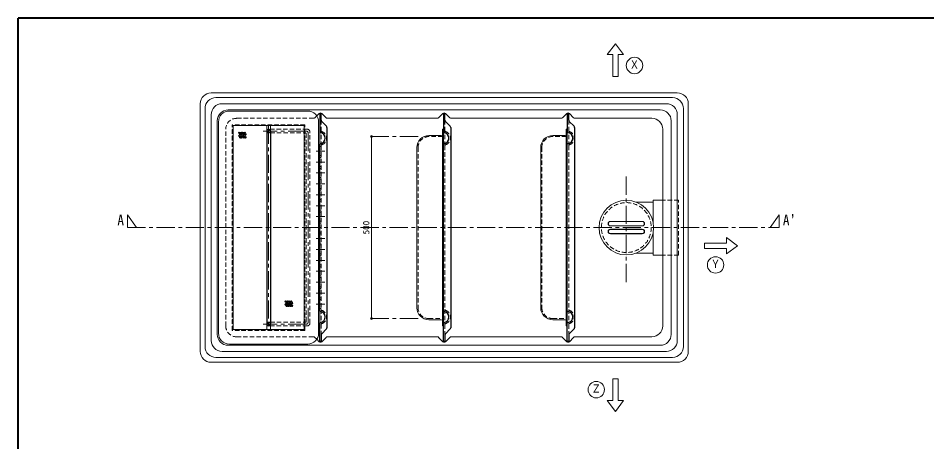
# Model space of a CAD drawing. Units: millimetres at full size, sheet at 1:10; details may follow other scales. Extents: x -2101 to 1949, y -1404 to 1406.
# Drawn here: x -2101 to 395, y 243 to 1406 of the extents above; entities that cross this region are included whole.
import ezdxf
from ezdxf.enums import TextEntityAlignment as Align

# ---------------------------------------------------------------- set-up
doc = ezdxf.new("R2010")
doc.units = ezdxf.units.MM
doc.header["$LTSCALE"] = 10
doc.header["$PDMODE"] = 32
doc.header["$PDSIZE"] = 5
doc.linetypes.add('CHAIN1', pattern=[8, 5, -1, 1, -1])
doc.linetypes.add('DASHED1', pattern=[1.8, 1.2, -0.6])
doc.layers.add('0-0____1', color=7, linetype='Continuous', lineweight=18)
doc.styles.add('ＭＳ ゴシック', font='')
doc.styles.get('ＭＳ ゴシック').set_extended_font_data('MS Gothic')

msp = doc.modelspace()

# ---------------------------------------------------------------- linework, layer by layer
at = {"layer": '0-0____1', "color": 1, "lineweight": 40}
for p in [(-2100.6, -1403.88), (1949.4, 1406.12)]:
    msp.add_line(p, (-2100.6, 1406.12), dxfattribs=at)
at = {"layer": '0-0____1', "color": 4, "lineweight": 9}
for p, q in [((-438.1, 1306.12), (-460.6, 1336.12)), ((-468.1, 1306.12), (-468.1, 1246.12)), ((-438.1, 1306.12), (-453.1, 1306.12)), ((-1557.39, 1187.9), (-303.81, 1187.9)), ((-1587.39, 504.33), (-1587.39, 1157.9)), ((-320.6, 1171.12), (-1540.6, 1171.12)), ((-1523.81, 1154.33), (-337.39, 1154.33)), ((-273.81, 1157.9), (-273.81, 504.33)), ((-1570.6, 521.12), (-1570.6, 1141.12)), ((-1553.81, 537.9), (-1553.81, 1124.33)), ((-307.39, 1124.33), (-307.39, 537.9)), ((-290.6, 521.12), (-290.6, 1141.12)), ((-935.6, 1101.12), (-932.6, 1101.12)), ((-935.6, 561.12), (-935.6, 1101.12)), ((-595.6, 1101.12), (-592.6, 1101.12)), ((-595.6, 561.12), (-595.6, 1101.12)), ((-1272.6, 1093.05), (-1272.6, 1060.18)), ((-1130.6, 1081.12), (-1130.6, 581.12)), ((-938.6, 1084.12), (-972.6, 1084.12)), ((-932.6, 1093.05), (-932.6, 1060.18)), ((-598.6, 1084.12), (-632.6, 1084.12)), ((-592.6, 1093.05), (-592.6, 1060.18)), ((-1005.6, 1051.12), (-1005.6, 611.12)), ((-665.6, 1051.12), (-665.6, 611.12)), ((-403.94, 901.22), (-357.1, 901.22)), ((-357.1, 906.62), (-357.1, 846.04)), ((-330.6, 906.62), (-357.1, 906.62)), ((-474.35, 847.99), (-386.85, 847.99)), ((-474.35, 835.49), (-386.85, 835.49)), ((-474.35, 826.74), (-386.85, 826.74)), ((-474.35, 814.24), (-386.85, 814.24)), ((-357.1, 816.19), (-357.1, 755.62)), ((-155.6, 803.62), (-125.6, 781.12)), ((-155.6, 788.62), (-155.6, 803.62)), ((-155.6, 788.62), (-215.6, 788.62)), ((-155.6, 758.62), (-125.6, 781.12)), ((-155.6, 758.62), (-155.6, 773.62)), ((-403.94, 761.02), (-357.1, 761.02)), ((-330.6, 755.62), (-357.1, 755.62)), ((-1272.6, 569.18), (-1272.6, 602.05)), ((-932.6, 569.18), (-932.6, 602.05)), ((-592.6, 569.18), (-592.6, 602.05)), ((-938.6, 578.12), (-972.6, 578.12)), ((-598.6, 578.12), (-632.6, 578.12)), ((-935.6, 561.12), (-932.6, 561.12)), ((-595.6, 561.12), (-592.6, 561.12)), ((-1523.81, 507.9), (-337.39, 507.9)), ((-1557.39, 474.33), (-303.81, 474.33)), ((-1540.6, 491.12), (-320.6, 491.12)), ((-468.1, 416.12), (-468.1, 356.12)), ((-453.1, 416.12), (-468.1, 416.12)), ((-453.1, 356.12), (-453.1, 416.12)), ((-483.1, 356.12), (-468.1, 356.12)), ((-483.1, 356.12), (-460.6, 326.12)), ((-438.1, 356.12), (-460.6, 326.12)), ((-453.1, 356.12), (-438.1, 356.12))]:
    msp.add_line(p, q, dxfattribs=at)
at = {"layer": '0-0____1'}
for p, q in [((-290.6, 1201.12), (-1570.6, 1201.12)), ((-1600.6, 491.12), (-1600.6, 1171.12)), ((-1305.6, 1151.12), (-1520.6, 1151.12)), ((-260.6, 491.12), (-260.6, 1171.12)), ((-1280.74, 1137.91), (-1274.17, 1144.61)), ((-1255.28, 1132.62), (-1267.03, 1144.61)), ((-949.49, 1131.12), (-1251.71, 1131.12)), ((-945.92, 1132.62), (-934.17, 1144.61)), ((-915.28, 1132.62), (-927.03, 1144.61)), ((-609.49, 1131.12), (-911.71, 1131.12)), ((-605.92, 1132.62), (-594.17, 1144.61)), ((-575.28, 1132.62), (-587.03, 1144.61)), ((-360.6, 1131.12), (-571.71, 1131.12)), ((-1550.6, 541.12), (-1550.6, 1121.12)), ((-1510.6, 551.12), (-1510.6, 1111.12)), ((-1315.6, 1111.12), (-1510.6, 1111.12)), ((-1418.1, 1111.12), (-1418.1, 1096.12)), ((-1408.1, 1111.12), (-1408.1, 1096.12)), ((-1315.6, 551.12), (-1315.6, 1111.12)), ((-1275.6, 541.12), (-1275.6, 1121.12)), ((-330.6, 561.12), (-330.6, 1101.12)), ((-474.35, 847.37), (-386.85, 847.37)), ((-474.35, 836.12), (-386.85, 836.12)), ((-474.35, 826.12), (-386.85, 826.12)), ((-474.35, 814.87), (-386.85, 814.87)), ((-1510.6, 551.12), (-1315.6, 551.12)), ((-1418.1, 551.12), (-1418.1, 566.12)), ((-1408.1, 551.12), (-1408.1, 566.12)), ((-1280.74, 524.33), (-1274.17, 517.62)), ((-1255.28, 529.61), (-1267.03, 517.62)), ((-1251.71, 531.12), (-949.49, 531.12)), ((-945.92, 529.61), (-934.17, 517.62)), ((-915.28, 529.61), (-927.03, 517.62)), ((-911.71, 531.12), (-609.49, 531.12)), ((-605.92, 529.61), (-594.17, 517.62)), ((-575.28, 529.61), (-587.03, 517.62)), ((-571.71, 531.12), (-360.6, 531.12)), ((-1520.6, 511.12), (-1305.6, 511.12)), ((-1570.6, 461.12), (-290.6, 461.12))]:
    msp.add_line(p, q, dxfattribs=at)
at = {"layer": '0-0____1', "color": 4, "linetype": 'DASHED1', "lineweight": 9}
for p, q in [((-1289.49, 1131.12), (-1500.6, 1131.12)), ((-1285.92, 1132.62), (-1280.74, 1137.91)), ((-1530.6, 561.12), (-1530.6, 1101.12)), ((-1313.1, 1113.62), (-1513.1, 1113.62)), ((-1314.1, 1112.62), (-1512.1, 1112.62)), ((-1512.1, 549.62), (-1512.1, 1112.62)), ((-1306.86, 1101.12), (-1405.6, 1101.12)), ((-1314.1, 549.62), (-1314.1, 1112.62)), ((-1313.1, 548.62), (-1313.1, 1113.62)), ((-1408.1, 1091.12), (-1311.86, 1091.12)), ((-1309.36, 573.62), (-1309.36, 1088.62)), ((-1299.36, 568.62), (-1299.36, 1093.62)), ((-1268.6, 1055.76), (-1268.6, 1097.47)), ((-935.6, 1081.12), (-972.6, 1081.12)), ((-928.6, 1055.76), (-928.6, 1097.47)), ((-595.6, 1081.12), (-632.6, 1081.12)), ((-588.6, 1055.76), (-588.6, 1097.47)), ((-1002.6, 1051.12), (-1002.6, 611.12)), ((-662.6, 1051.12), (-662.6, 611.12)), ((-287.1, 906.62), (-330.6, 906.62)), ((-287.1, 755.62), (-287.1, 906.62)), ((-287.1, 755.62), (-330.6, 755.62)), ((-1268.6, 606.47), (-1268.6, 564.76)), ((-928.6, 606.47), (-928.6, 564.76)), ((-588.6, 606.47), (-588.6, 564.76)), ((-972.6, 581.12), (-935.6, 581.12)), ((-632.6, 581.12), (-595.6, 581.12)), ((-1314.1, 549.62), (-1512.1, 549.62)), ((-1408.1, 571.12), (-1311.86, 571.12)), ((-1306.86, 561.12), (-1405.6, 561.12)), ((-1500.6, 531.12), (-1289.49, 531.12)), ((-1285.92, 529.61), (-1280.74, 524.33))]:
    msp.add_line(p, q, dxfattribs=at)
at = {"layer": '0-0____1', "color": 5, "lineweight": 25}
for p, q in [((-1272.6, 1144.12), (-1272.6, 1093.05)), ((-928.6, 1144.12), (-932.6, 1144.12)), ((-932.6, 1144.12), (-932.6, 1093.05)), ((-928.6, 1126.19), (-928.6, 1144.12)), ((-588.6, 1144.12), (-592.6, 1144.12)), ((-592.6, 1144.12), (-592.6, 1093.05)), ((-588.6, 1126.19), (-588.6, 1144.12)), ((-1267.14, 1122.65), (-1254.07, 1109.58)), ((-1252.6, 1106.05), (-1252.6, 556.19)), ((-927.14, 1122.65), (-914.07, 1109.58)), ((-912.6, 1106.05), (-912.6, 556.19)), ((-587.14, 1122.65), (-574.07, 1109.58)), ((-572.6, 1106.05), (-572.6, 556.19)), ((-1418.1, 1096.12), (-1418.1, 566.12)), ((-1408.1, 1096.12), (-1408.1, 566.12)), ((-1272.6, 602.05), (-1272.6, 1060.18)), ((-932.6, 602.05), (-932.6, 1060.18)), ((-592.6, 602.05), (-592.6, 1060.18)), ((-1272.6, 518.12), (-1272.6, 569.18)), ((-1267.14, 539.58), (-1254.07, 552.65)), ((-932.6, 518.12), (-932.6, 569.18)), ((-927.14, 539.58), (-914.07, 552.65)), ((-592.6, 518.12), (-592.6, 569.18)), ((-587.14, 539.58), (-574.07, 552.65)), ((-928.6, 536.05), (-928.6, 518.12)), ((-588.6, 536.05), (-588.6, 518.12)), ((-928.6, 518.12), (-932.6, 518.12)), ((-588.6, 518.12), (-592.6, 518.12))]:
    msp.add_line(p, q, dxfattribs=at)
at = {"layer": '0-0____1', "linetype": 'DASHED1'}
for p, q in [((-1268.6, 1126.19), (-1268.6, 1097.47)), ((-928.6, 1126.19), (-928.6, 1097.47)), ((-588.6, 1126.19), (-588.6, 1097.47)), ((-1268.6, 1053.62), (-1272.6, 1053.62)), ((-1268.6, 1055.76), (-1268.6, 606.47)), ((-928.6, 1055.76), (-928.6, 606.47)), ((-588.6, 1055.76), (-588.6, 606.47)), ((-1268.6, 1028.62), (-1272.6, 1028.62)), ((-1268.6, 1023.62), (-1272.6, 1023.62)), ((-1268.6, 998.62), (-1272.6, 998.62)), ((-1268.6, 993.62), (-1272.6, 993.62)), ((-1268.6, 968.62), (-1272.6, 968.62)), ((-1268.6, 963.62), (-1272.6, 963.62)), ((-1268.6, 938.62), (-1272.6, 938.62)), ((-1268.6, 933.62), (-1272.6, 933.62)), ((-1268.6, 908.62), (-1272.6, 908.62)), ((-1268.6, 903.62), (-1272.6, 903.62)), ((-1268.6, 878.62), (-1272.6, 878.62)), ((-1268.6, 873.62), (-1272.6, 873.62)), ((-1268.6, 848.62), (-1272.6, 848.62)), ((-1268.6, 843.62), (-1272.6, 843.62)), ((-1268.6, 818.62), (-1272.6, 818.62)), ((-1268.6, 813.62), (-1272.6, 813.62)), ((-1268.6, 788.62), (-1272.6, 788.62)), ((-1268.6, 783.62), (-1272.6, 783.62)), ((-1268.6, 758.62), (-1272.6, 758.62)), ((-1268.6, 753.62), (-1272.6, 753.62)), ((-1268.6, 728.62), (-1272.6, 728.62)), ((-1268.6, 723.62), (-1272.6, 723.62)), ((-1268.6, 698.62), (-1272.6, 698.62)), ((-1268.6, 693.62), (-1272.6, 693.62)), ((-1268.6, 668.62), (-1272.6, 668.62)), ((-1268.6, 663.62), (-1272.6, 663.62)), ((-1268.6, 638.62), (-1272.6, 638.62)), ((-1268.6, 633.62), (-1272.6, 633.62)), ((-1268.6, 608.62), (-1272.6, 608.62)), ((-1268.6, 536.05), (-1268.6, 564.76)), ((-928.6, 564.76), (-928.6, 536.05)), ((-588.6, 564.76), (-588.6, 536.05))]:
    msp.add_line(p, q, dxfattribs=at)
at = {"layer": '0-0____1', "color": 4, "linetype": 'CHAIN1', "lineweight": 9}
for p, q in [((-1413.1, 1111.12), (-1413.1, 551.12)), ((-1309.36, 1096.12), (-1428.1, 1096.12)), ((-1304.36, 1091.12), (-1304.36, 571.12)), ((-1002.6, 1081.12), (-1130.6, 1081.12)), ((-1258.6, 1041.12), (-1282.6, 1041.12)), ((-1258.6, 1011.12), (-1282.6, 1011.12)), ((-1258.6, 981.12), (-1282.6, 981.12)), ((-430.6, 681.12), (-430.6, 981.12)), ((-1258.6, 951.12), (-1282.6, 951.12)), ((-1258.6, 921.12), (-1282.6, 921.12)), ((-1258.6, 891.12), (-1282.6, 891.12)), ((-1800.6, 866.12), (-1775.6, 831.12)), ((-1800.6, 831.12), (-1800.6, 866.12)), ((-1258.6, 861.12), (-1282.6, 861.12)), ((-10.6, 866.12), (-35.6, 831.12)), ((-10.6, 831.12), (-10.6, 866.12)), ((-1800.6, 831.12), (-10.6, 831.12)), ((-1258.6, 801.12), (-1282.6, 801.12)), ((-1258.6, 771.12), (-1282.6, 771.12)), ((-1258.6, 741.12), (-1282.6, 741.12)), ((-1258.6, 711.12), (-1282.6, 711.12)), ((-1258.6, 681.12), (-1282.6, 681.12)), ((-1258.6, 651.12), (-1282.6, 651.12)), ((-1258.6, 621.12), (-1282.6, 621.12)), ((-1002.6, 581.12), (-1130.6, 581.12)), ((-1309.36, 566.12), (-1428.1, 566.12))]:
    msp.add_line(p, q, dxfattribs=at)
at = {"layer": '0-0____1', "color": 4, "lineweight": 9}
for points in [[(-468.1, 1306.12), (-483.1, 1306.12), (-460.6, 1336.12)], [(-468.1, 1246.12), (-453.1, 1246.12), (-453.1, 1306.12)], [(-215.6, 788.62), (-215.6, 773.62), (-155.6, 773.62)]]:
    msp.add_lwpolyline(points, dxfattribs=at)
at = {"layer": '0-0____1', "color": 5, "lineweight": 25}
for points in [[(-1268.6, 1126.19), (-1268.6, 1144.12), (-1272.6, 1144.12)], [(-1268.6, 536.05), (-1268.6, 518.12), (-1272.6, 518.12)]]:
    msp.add_lwpolyline(points, dxfattribs=at)
at = {"layer": '0-0____1', "color": 4, "linetype": 'DASHED1', "lineweight": 9}
msp.add_lwpolyline([(-1313.1, 548.62), (-1513.1, 548.62), (-1513.1, 1113.62)], dxfattribs=at)
at = {"layer": '0-0____1'}
for centre, radius in [((-408.1, 1276.12), 22.5), ((-430.6, 831.12), 75), ((-185.6, 728.62), 22.5), ((-513.1, 386.12), 22.5)]:
    msp.add_circle(centre, radius, dxfattribs=at)
at = {"layer": '0-0____1', "color": 4, "lineweight": 9}
for centre in [(-1493.57, 1091.07), (-1493.57, 1083.07), (-1491.07, 1087.07), (-1491.07, 1079.07), (-1488.57, 1091.07), (-1488.57, 1083.07), (-1486.07, 1087.07), (-1486.07, 1079.07), (-1483.57, 1091.07), (-1483.57, 1083.07), (-1481.07, 1087.07), (-1481.07, 1079.07), (-1478.57, 1091.07), (-1478.57, 1083.07), (-1476.07, 1087.07), (-1476.07, 1079.07), (-1366.15, 628.01), (-1363.65, 624.01), (-1361.15, 628.01), (-1358.65, 624.01), (-1356.15, 628.01), (-1353.65, 624.01), (-1351.15, 628.01), (-1348.65, 624.01), (-1366.15, 620.01), (-1363.65, 616.01), (-1361.15, 620.01), (-1358.65, 616.01), (-1356.15, 620.01), (-1353.65, 616.01), (-1351.15, 620.01), (-1348.65, 616.01)]:
    msp.add_circle(centre, 2, dxfattribs=at)
at = {"layer": '0-0____1', "color": 4, "linetype": 'DASHED1', "lineweight": 9}
msp.add_circle((-430.6, 831.12), 68.5, dxfattribs=at)
at = {"layer": '0-0____1'}
for centre, radius, start, end in [((-1570.6, 1171.12), 30, 90, 180), ((-290.6, 1171.12), 30, 0, 90), ((-1520.6, 1121.12), 30, 90, 180), ((-1305.6, 1121.12), 30, 0, 90), ((-1270.6, 1141.12), 5, 44.3947, 135.6053), ((-1251.71, 1136.12), 5, 224.3947, 270), ((-949.49, 1136.12), 5, 270, 315.6053), ((-930.6, 1141.12), 5, 44.3947, 135.6053), ((-911.71, 1136.12), 5, 224.3947, 270), ((-609.49, 1136.12), 5, 270, 315.6053), ((-590.6, 1141.12), 5, 44.3947, 135.6053), ((-571.71, 1136.12), 5, 224.3947, 270), ((-360.6, 1101.12), 30, 0, 90), ((-474.35, 841.74), 5.62, 90, 270), ((-474.35, 820.49), 5.62, 90, 270), ((-386.85, 841.74), 5.62, 270, 90), ((-386.85, 820.49), 5.62, 270, 90), ((-360.6, 561.12), 30, 270, 0), ((-1520.6, 541.12), 30, 180, 270), ((-1305.6, 541.12), 30, 270, 0), ((-1251.71, 526.12), 5, 90, 135.6053), ((-949.49, 526.12), 5, 44.3947, 90), ((-911.71, 526.12), 5, 90, 135.6053), ((-609.49, 526.12), 5, 44.3947, 90), ((-571.71, 526.12), 5, 90, 135.6053), ((-1270.6, 521.12), 5, 224.3947, 315.6053), ((-930.6, 521.12), 5, 224.3947, 315.6053), ((-590.6, 521.12), 5, 224.3947, 315.6053), ((-1570.6, 491.12), 30, 180, 270), ((-290.6, 491.12), 30, 270, 0)]:
    msp.add_arc(centre, radius, start, end, dxfattribs=at)
at = {"layer": '0-0____1', "color": 4, "lineweight": 9}
for centre, radius, start, end in [((-1557.39, 1157.9), 30, 90, 180), ((-303.81, 1157.9), 30, 0, 90), ((-1540.6, 1141.12), 30, 90, 180), ((-1523.81, 1124.33), 30, 90, 180), ((-337.39, 1124.33), 30, 0, 90), ((-320.6, 1141.12), 30, 0, 90), ((-972.6, 1051.12), 33, 90, 180), ((-938.6, 1087.12), 3, 270, 0), ((-632.6, 1051.12), 33, 90, 180), ((-598.6, 1087.12), 3, 270, 0), ((-474.35, 841.74), 6.25, 90, 270), ((-474.35, 820.49), 6.25, 90, 270), ((-386.85, 841.74), 6.25, 270, 90), ((-386.85, 820.49), 6.25, 270, 90), ((-972.6, 611.12), 33, 180, 270), ((-632.6, 611.12), 33, 180, 270), ((-938.6, 575.12), 3, 0, 90), ((-598.6, 575.12), 3, 0, 90), ((-1523.81, 537.9), 30, 180, 270), ((-337.39, 537.9), 30, 270, 0), ((-1557.39, 504.33), 30, 180, 270), ((-1540.6, 521.12), 30, 180, 270), ((-320.6, 521.12), 30, 270, 0), ((-303.81, 504.33), 30, 270, 0)]:
    msp.add_arc(centre, radius, start, end, dxfattribs=at)
at = {"layer": '0-0____1', "color": 4, "linetype": 'DASHED1', "lineweight": 9}
for centre, radius, start, end in [((-1500.6, 1101.12), 30, 90, 180), ((-1289.49, 1136.12), 5, 270, 315.6053), ((-1408.1, 1101.12), 10, 180, 270), ((-1405.6, 1103.62), 2.5, 180, 270), ((-1306.86, 1093.62), 7.5, 0, 90), ((-1311.86, 1088.62), 2.5, 0, 90), ((-972.6, 1051.12), 30, 90, 180), ((-935.6, 1084.12), 3, 270, 0), ((-632.6, 1051.12), 30, 90, 180), ((-595.6, 1084.12), 3, 270, 0), ((-972.6, 611.12), 30, 180, 270), ((-632.6, 611.12), 30, 180, 270), ((-935.6, 578.12), 3, 0, 90), ((-595.6, 578.12), 3, 0, 90), ((-1500.6, 561.12), 30, 180, 270), ((-1408.1, 561.12), 10, 90, 180), ((-1405.6, 558.62), 2.5, 90, 180), ((-1311.86, 573.62), 2.5, 270, 0), ((-1306.86, 568.62), 7.5, 270, 0), ((-1289.49, 526.12), 5, 44.3947, 90)]:
    msp.add_arc(centre, radius, start, end, dxfattribs=at)
at = {"layer": '0-0____1', "color": 5, "lineweight": 25}
for centre, radius, start, end in [((-1263.6, 1126.19), 5, 180, 225), ((-923.6, 1126.19), 5, 180, 225), ((-583.6, 1126.19), 5, 180, 225), ((-1413.1, 1096.12), 5, 0, 180), ((-1257.6, 1106.05), 5, 0, 45), ((-917.6, 1106.05), 5, 0, 45), ((-577.6, 1106.05), 5, 0, 45), ((-1271.1, 1093.05), 1.5, 180, 264.78409), ((-1272.6, 1076.62), 15, 275.21591, 84.78409), ((-931.1, 1093.05), 1.5, 180, 264.78409), ((-932.6, 1076.62), 15, 275.21591, 84.78409), ((-591.1, 1093.05), 1.5, 180, 264.78409), ((-592.6, 1076.62), 15, 275.21591, 84.78409), ((-1271.1, 1060.18), 1.5, 95.21591, 180), ((-931.1, 1060.18), 1.5, 95.21591, 180), ((-591.1, 1060.18), 1.5, 95.21591, 180), ((-1271.1, 602.05), 1.5, 180, 264.78409), ((-1272.6, 585.62), 15, 275.21591, 84.78409), ((-931.1, 602.05), 1.5, 180, 264.78409), ((-932.6, 585.62), 15, 275.21591, 84.78409), ((-591.1, 602.05), 1.5, 180, 264.78409), ((-592.6, 585.62), 15, 275.21591, 84.78409), ((-1413.1, 566.12), 5, 180, 0), ((-1271.1, 569.18), 1.5, 95.21591, 180), ((-1257.6, 556.19), 5, 315, 0), ((-931.1, 569.18), 1.5, 95.21591, 180), ((-917.6, 556.19), 5, 315, 0), ((-591.1, 569.18), 1.5, 95.21591, 180), ((-577.6, 556.19), 5, 315, 0), ((-1263.6, 536.05), 5, 135, 180), ((-923.6, 536.05), 5, 135, 180), ((-583.6, 536.05), 5, 135, 180)]:
    msp.add_arc(centre, radius, start, end, dxfattribs=at)
at = {"layer": '0-0____1', "color": 4, "linetype": 'CHAIN1', "lineweight": 9}
for centre, start, end in [((-1408.1, 1101.12), 180, 270), ((-1309.36, 1091.12), 0, 90), ((-1408.1, 561.12), 90, 180), ((-1309.36, 571.12), 270, 0)]:
    msp.add_arc(centre, 5, start, end, dxfattribs=at)
at = {"layer": '0-0____1', "linetype": 'DASHED1'}
for centre, radius, start, end in [((-1413.1, 1096.12), 5, 180, 0), ((-1265.6, 1097.47), 3, 180, 251.447), ((-1272.6, 1076.62), 19, 288.553, 71.447), ((-925.6, 1097.47), 3, 180, 251.447), ((-932.6, 1076.62), 19, 288.553, 71.447), ((-585.6, 1097.47), 3, 180, 251.447), ((-592.6, 1076.62), 19, 288.553, 71.447), ((-1265.6, 1055.76), 3, 108.553, 180), ((-925.6, 1055.76), 3, 108.553, 180), ((-585.6, 1055.76), 3, 108.553, 180), ((-1265.6, 606.47), 3, 180, 251.447), ((-1272.6, 585.62), 19, 288.553, 71.447), ((-925.6, 606.47), 3, 180, 251.447), ((-932.6, 585.62), 19, 288.553, 71.447), ((-585.6, 606.47), 3, 180, 251.447), ((-592.6, 585.62), 19, 288.553, 71.447), ((-1413.1, 566.12), 5, 0, 180), ((-1265.6, 564.76), 3, 108.553, 180), ((-925.6, 564.76), 3, 108.553, 180), ((-585.6, 564.76), 3, 108.553, 180)]:
    msp.add_arc(centre, radius, start, end, dxfattribs=at)
at = {"layer": '0-0____1', "color": 1}
for p in [(-1130.6, 1081.12), (-1130.6, 581.12)]:
    msp.add_point(p, dxfattribs=at)

# ---------------------------------------------------------------- texts
at = {"layer": '0-0____1', "style": 'ＭＳ ゴシック', "width": 0.9}
for s, height, p in [('Ｘ', 21.99, (-421.85, 1261.12)), ('A', 29.33, (-1828.1, 828.62)), ("A'", 29.33, (-0.6, 828.62)), ('Ｙ', 21.99, (-199.35, 713.62)), ('Ｚ', 21.99, (-526.85, 371.12))]:
    msp.add_text(s, height=height, dxfattribs=at).set_placement(p, align=Align.BOTTOM_LEFT)
at = {"layer": '0-0____1', "style": 'ＭＳ ゴシック'}
msp.add_text('500', height=18.33, rotation=90, dxfattribs=at).set_placement((-1130.6, 812.37), align=Align.BOTTOM_LEFT)

doc.saveas('drawing.dxf')
